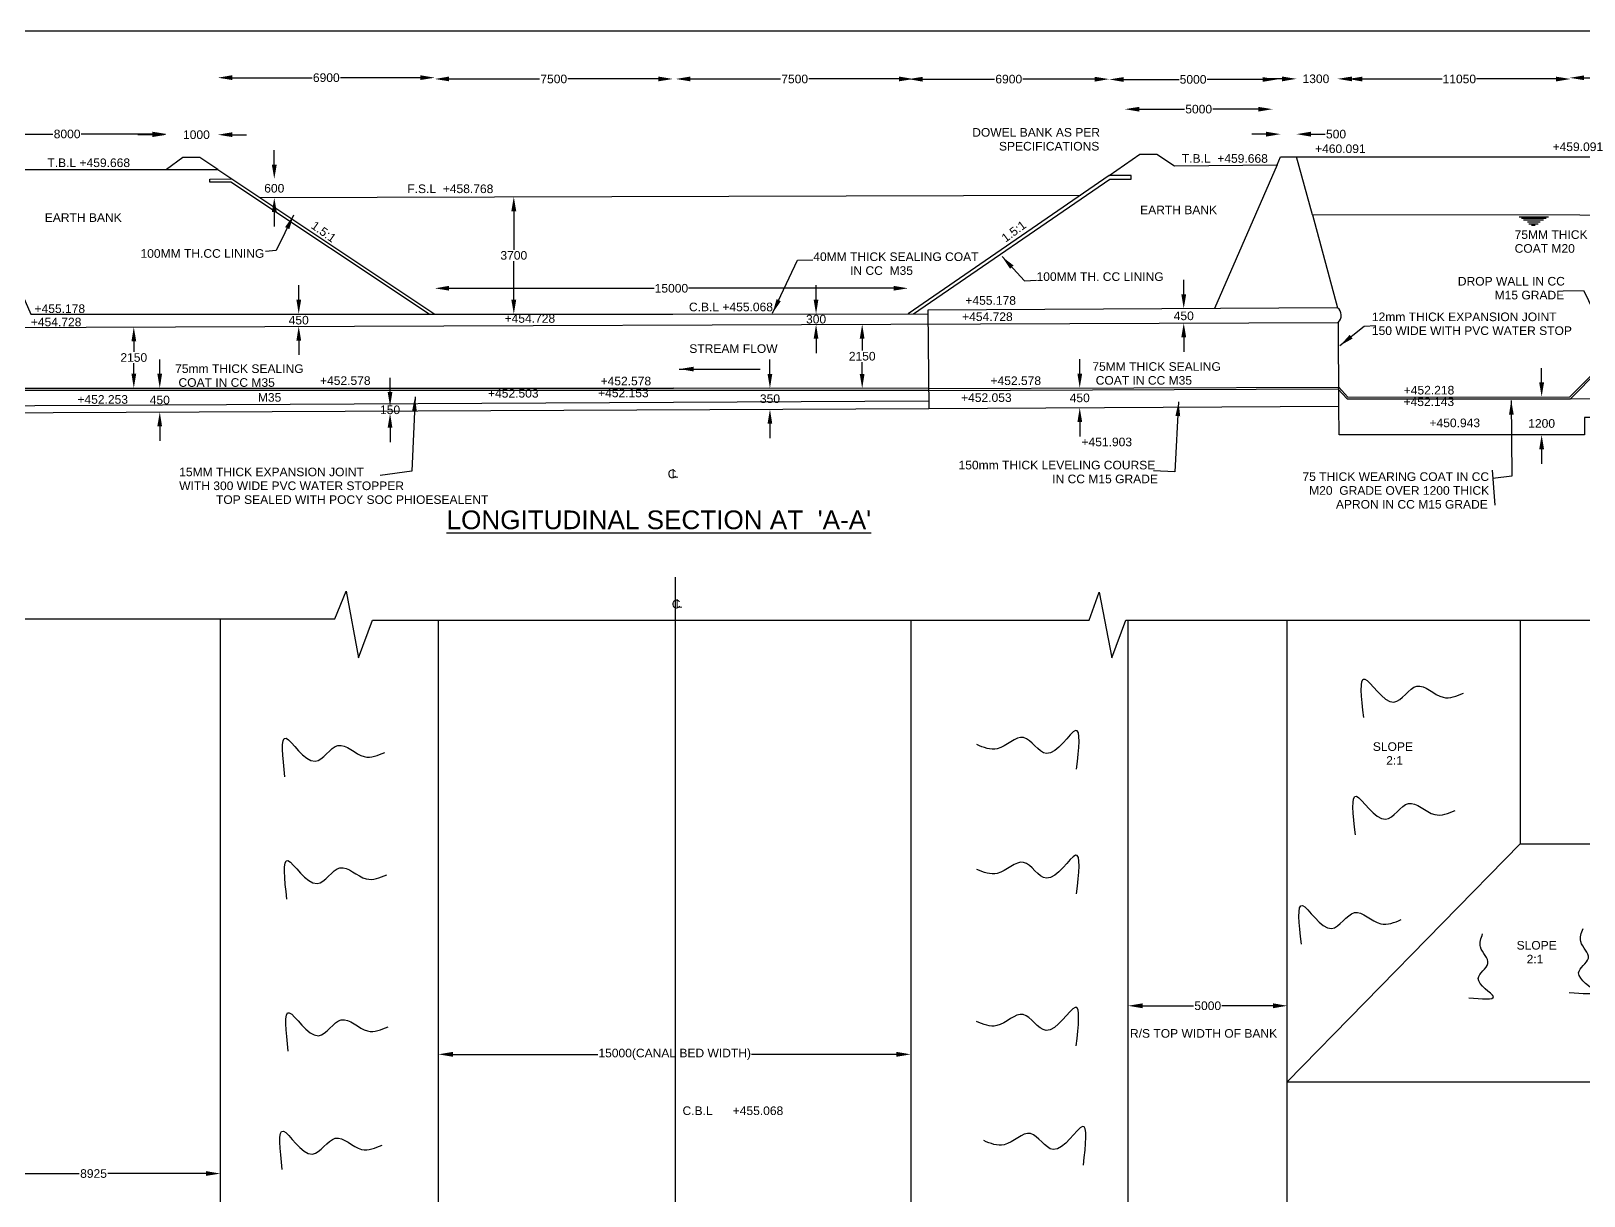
# Model space of a CAD drawing. Header units: inches. Extents: x -563987 to 8192, y 23 to 13042508.
# Drawn here: x 120.7 to 228.8, y 173.8 to 254.9 of the extents above; entities that cross this region are included whole.
import ezdxf

# ---------------------------------------------------------------- set-up
doc = ezdxf.new("R2010")
doc.units = ezdxf.units.IN
doc.header["$MEASUREMENT"] = 0
doc.layers.add('DIMENSIONS', color=7, linetype='Continuous')
doc.styles.get("Standard").update_dxf_attribs({"font": 'arial.ttf', "height": 0.6})
doc.dimstyles.get("Standard").update_dxf_attribs({"dimtxt": 0.6, "dimasz": 1, "dimexe": 0.18, "dimexo": 0.0625, "dimgap": 0.09, "dimtad": 0, "dimtih": 1, "dimtoh": 1, "dimdec": 4, "dimzin": 0, "dimdsep": 46, "dimtxsty": 'Standard', "dimcen": 0.09, "dimse1": 1, "dimse2": 1, "dimadec": 0, "dimazin": 0, "dimtfac": 1, "dimtdec": 4, "dimtofl": 0, "dimtmove": 0, "dimatfit": 3, "dimfxl": 1, "dimtolj": 1, "dimtzin": 0, "dimarcsym": 0})

# ---------------------------------------------------------------- blocks, each defined once
blk = doc.blocks.new('*D4')
at = {"layer": 'Defpoints', "color": 0, "transparency": 16777216}
for p in [(130.12, 247.69), (116.26, 245.22), (130.12, 245.22)]:
    blk.add_point(p, dxfattribs=at)
at = {"layer": 'DIMENSIONS', "color": 0, "lineweight": -2, "transparency": 16777216}
for p, q in [((117.26, 247.69), (122.2, 247.69)), ((129.12, 247.69), (124.17, 247.69))]:
    blk.add_line(p, q, dxfattribs=at)
at = {"layer": 'DIMENSIONS', "color": 0, "transparency": 16777216}
for points in [[(117.26, 247.85), (117.26, 247.52), (116.26, 247.69)], [(129.12, 247.85), (129.12, 247.52), (130.12, 247.69)]]:
    blk.add_solid(points, dxfattribs=at)
at = {"layer": 'DIMENSIONS', "color": 0, "transparency": 16777216, "insert": (123.19, 247.69), "char_height": 0.6, "attachment_point": 5}
blk.add_mtext('\\A1;8000', dxfattribs=at)
blk = doc.blocks.new('*D5')
at = {"layer": 'Defpoints', "color": 0, "transparency": 16777216}
for p in [(133.68, 247.64), (130.12, 245.22), (133.68, 245.22)]:
    blk.add_point(p, dxfattribs=at)
at = {"layer": 'DIMENSIONS', "color": 0, "lineweight": -2, "transparency": 16777216}
for p, q in [((129.12, 247.64), (128.12, 247.64)), ((134.68, 247.64), (135.68, 247.64))]:
    blk.add_line(p, q, dxfattribs=at)
at = {"layer": 'DIMENSIONS', "color": 0, "transparency": 16777216}
for points in [[(129.12, 247.81), (129.12, 247.48), (130.12, 247.64)], [(134.68, 247.81), (134.68, 247.48), (133.68, 247.64)]]:
    blk.add_solid(points, dxfattribs=at)
at = {"layer": 'DIMENSIONS', "color": 0, "transparency": 16777216, "insert": (132.19, 247.64), "char_height": 0.6, "attachment_point": 5}
blk.add_mtext('\\A1;1000', dxfattribs=at)
blk = doc.blocks.new('*D6')
at = {"layer": 'Defpoints', "color": 0, "transparency": 16777216}
for p in [(134.66, 244.56), (136.61, 243.26), (137.61, 243.26)]:
    blk.add_point(p, dxfattribs=at)
at = {"layer": 'DIMENSIONS', "color": 0, "lineweight": -2, "transparency": 16777216}
for p, q in [((137.61, 245.56), (137.61, 246.56)), ((137.61, 242.26), (137.61, 241.26))]:
    blk.add_line(p, q, dxfattribs=at)
at = {"layer": 'DIMENSIONS', "color": 0, "transparency": 16777216}
for points in [[(137.44, 245.56), (137.78, 245.56), (137.61, 244.56)], [(137.44, 242.26), (137.78, 242.26), (137.61, 243.26)]]:
    blk.add_solid(points, dxfattribs=at)
at = {"layer": 'DIMENSIONS', "color": 0, "transparency": 16777216, "insert": (137.61, 243.91), "char_height": 0.6, "attachment_point": 5}
blk.add_mtext('\\A1;600', dxfattribs=at)
blk = doc.blocks.new('*D7')
at = {"layer": 'Defpoints', "color": 0, "transparency": 16777216}
for p in [(154.72, 243.32), (154.28, 235.16), (154.72, 235.16)]:
    blk.add_point(p, dxfattribs=at)
at = {"layer": 'DIMENSIONS', "color": 0, "lineweight": -2, "transparency": 16777216}
for p, q in [((154.28, 242.32), (154.28, 239.64)), ((154.28, 236.16), (154.28, 238.84))]:
    blk.add_line(p, q, dxfattribs=at)
at = {"layer": 'DIMENSIONS', "color": 0, "transparency": 16777216}
for points in [[(154.11, 242.32), (154.45, 242.32), (154.28, 243.32)], [(154.11, 236.16), (154.45, 236.16), (154.28, 235.16)]]:
    blk.add_solid(points, dxfattribs=at)
at = {"layer": 'DIMENSIONS', "color": 0, "transparency": 16777216, "insert": (154.28, 239.24), "char_height": 0.6, "attachment_point": 5}
blk.add_mtext('\\A1;3700', dxfattribs=at)
blk = doc.blocks.new('*D8')
at = {"layer": 'Defpoints', "color": 0, "transparency": 16777216}
for p in [(181.72, 236.95), (148.78, 235.16), (181.72, 235.16)]:
    blk.add_point(p, dxfattribs=at)
at = {"layer": 'DIMENSIONS', "color": 0, "lineweight": -2, "transparency": 16777216}
for p, q in [((149.78, 236.95), (164.06, 236.95)), ((180.72, 236.95), (166.44, 236.95))]:
    blk.add_line(p, q, dxfattribs=at)
at = {"layer": 'DIMENSIONS', "color": 0, "transparency": 16777216}
for points in [[(149.78, 237.12), (149.78, 236.79), (148.78, 236.95)], [(180.72, 237.12), (180.72, 236.79), (181.72, 236.95)]]:
    blk.add_solid(points, dxfattribs=at)
at = {"layer": 'DIMENSIONS', "color": 0, "transparency": 16777216, "insert": (165.25, 236.95), "char_height": 0.6, "attachment_point": 5}
blk.add_mtext('\\A1;15000', dxfattribs=at)
blk = doc.blocks.new('*D9')
at = {"layer": 'Defpoints', "color": 0, "transparency": 16777216}
for p in [(174.4, 235.16), (174.4, 234.44), (175.32, 234.44)]:
    blk.add_point(p, dxfattribs=at)
at = {"layer": 'DIMENSIONS', "color": 0, "lineweight": -2, "transparency": 16777216}
for p, q in [((175.32, 236.16), (175.32, 237.16)), ((175.32, 233.44), (175.32, 232.44))]:
    blk.add_line(p, q, dxfattribs=at)
at = {"layer": 'DIMENSIONS', "color": 0, "transparency": 16777216}
for points in [[(175.15, 236.16), (175.48, 236.16), (175.32, 235.16)], [(175.15, 233.44), (175.48, 233.44), (175.32, 234.44)]]:
    blk.add_solid(points, dxfattribs=at)
at = {"layer": 'DIMENSIONS', "color": 0, "transparency": 16777216, "insert": (175.32, 234.8), "char_height": 0.6, "attachment_point": 5}
blk.add_mtext('\\A1;300', dxfattribs=at)
blk = doc.blocks.new('*D10')
at = {"layer": 'Defpoints', "color": 0, "transparency": 16777216}
for p in [(178.54, 234.45), (178.53, 229.98), (178.53, 229.98)]:
    blk.add_point(p, dxfattribs=at)
at = {"layer": 'DIMENSIONS', "color": 0, "lineweight": -2, "transparency": 16777216}
for p, q in [((178.53, 233.45), (178.53, 232.61)), ((178.53, 230.98), (178.53, 231.82))]:
    blk.add_line(p, q, dxfattribs=at)
at = {"layer": 'DIMENSIONS', "color": 0, "transparency": 16777216}
for points in [[(178.36, 233.45), (178.69, 233.45), (178.53, 234.45)], [(178.36, 230.98), (178.69, 230.98), (178.53, 229.98)]]:
    blk.add_solid(points, dxfattribs=at)
at = {"layer": 'DIMENSIONS', "color": 0, "transparency": 16777216, "insert": (178.53, 232.22), "char_height": 0.6, "attachment_point": 5}
blk.add_mtext('\\A1;2150', dxfattribs=at)
blk = doc.blocks.new('*D11')
at = {"layer": 'Defpoints', "color": 0, "transparency": 16777216}
for p in [(127.83, 234.26), (127.83, 230), (127.83, 230)]:
    blk.add_point(p, dxfattribs=at)
at = {"layer": 'DIMENSIONS', "color": 0, "lineweight": -2, "transparency": 16777216}
for p, q in [((127.83, 233.26), (127.83, 232.53)), ((127.83, 231), (127.83, 231.74))]:
    blk.add_line(p, q, dxfattribs=at)
at = {"layer": 'DIMENSIONS', "color": 0, "transparency": 16777216}
for points in [[(127.67, 233.26), (128, 233.26), (127.83, 234.26)], [(127.67, 231), (128, 231), (127.83, 230)]]:
    blk.add_solid(points, dxfattribs=at)
at = {"layer": 'DIMENSIONS', "color": 0, "transparency": 16777216, "insert": (127.83, 232.13), "char_height": 0.6, "attachment_point": 5}
blk.add_mtext('\\A1;2150', dxfattribs=at)
blk = doc.blocks.new('*D12')
at = {"layer": 'Defpoints', "color": 0, "transparency": 16777216}
for p in [(140.39, 235.16), (139.31, 234.31), (140.4, 234.31)]:
    blk.add_point(p, dxfattribs=at)
at = {"layer": 'DIMENSIONS', "color": 0, "lineweight": -2, "transparency": 16777216}
for p, q in [((139.31, 236.16), (139.31, 237.16)), ((139.31, 233.31), (139.31, 232.31))]:
    blk.add_line(p, q, dxfattribs=at)
at = {"layer": 'DIMENSIONS', "color": 0, "transparency": 16777216}
for points in [[(139.15, 236.16), (139.48, 236.16), (139.31, 235.16)], [(139.15, 233.31), (139.48, 233.31), (139.31, 234.31)]]:
    blk.add_solid(points, dxfattribs=at)
at = {"layer": 'DIMENSIONS', "color": 0, "transparency": 16777216, "insert": (139.31, 234.73), "char_height": 0.6, "attachment_point": 5}
blk.add_mtext('\\A1;450', dxfattribs=at)
blk = doc.blocks.new('*D13')
at = {"layer": 'Defpoints', "color": 0, "transparency": 16777216}
for p in [(130.2, 230), (129.64, 228.34), (130.21, 228.34)]:
    blk.add_point(p, dxfattribs=at)
at = {"layer": 'DIMENSIONS', "color": 0, "lineweight": -2, "transparency": 16777216}
for p, q in [((129.64, 231), (129.64, 232)), ((129.64, 227.34), (129.64, 226.34))]:
    blk.add_line(p, q, dxfattribs=at)
at = {"layer": 'DIMENSIONS', "color": 0, "transparency": 16777216}
for points in [[(129.47, 231), (129.8, 231), (129.64, 230)], [(129.47, 227.34), (129.8, 227.34), (129.64, 228.34)]]:
    blk.add_solid(points, dxfattribs=at)
at = {"layer": 'DIMENSIONS', "color": 0, "transparency": 16777216, "insert": (129.64, 229.17), "char_height": 0.6, "attachment_point": 5}
blk.add_mtext('\\A1;450', dxfattribs=at)
blk = doc.blocks.new('*D19')
at = {"layer": 'Defpoints', "color": 0, "transparency": 16777216}
for p in [(145.67, 228.25), (148.96, 228.73), (148.96, 228.25)]:
    blk.add_point(p, dxfattribs=at)
at = {"layer": 'DIMENSIONS', "color": 0, "lineweight": -2, "transparency": 16777216}
for p, q in [((145.67, 229.73), (145.67, 230.73)), ((145.67, 227.25), (145.67, 226.25))]:
    blk.add_line(p, q, dxfattribs=at)
at = {"layer": 'DIMENSIONS', "color": 0, "transparency": 16777216}
for points in [[(145.5, 229.73), (145.83, 229.73), (145.67, 228.73)], [(145.5, 227.25), (145.83, 227.25), (145.67, 228.25)]]:
    blk.add_solid(points, dxfattribs=at)
at = {"layer": 'DIMENSIONS', "color": 0, "transparency": 16777216, "insert": (145.67, 228.49), "char_height": 0.6, "attachment_point": 5}
blk.add_mtext('\\A1;150', dxfattribs=at)
blk = doc.blocks.new('*D20')
at = {"layer": 'Defpoints', "color": 0, "transparency": 16777216}
for p in [(170.52, 229.99), (170.52, 228.52), (172.11, 228.52)]:
    blk.add_point(p, dxfattribs=at)
at = {"layer": 'DIMENSIONS', "color": 0, "lineweight": -2, "transparency": 16777216}
for p, q in [((172.11, 230.99), (172.11, 231.99)), ((172.11, 227.52), (172.11, 226.52))]:
    blk.add_line(p, q, dxfattribs=at)
at = {"layer": 'DIMENSIONS', "color": 0, "transparency": 16777216}
for points in [[(171.94, 230.99), (172.27, 230.99), (172.11, 229.99)], [(171.94, 227.52), (172.27, 227.52), (172.11, 228.52)]]:
    blk.add_solid(points, dxfattribs=at)
at = {"layer": 'DIMENSIONS', "color": 0, "transparency": 16777216, "insert": (172.11, 229.26), "char_height": 0.6, "attachment_point": 5}
blk.add_mtext('\\A1;350', dxfattribs=at)
blk = doc.blocks.new('*D21')
at = {"layer": 'Defpoints', "color": 0, "transparency": 16777216}
for p in [(193.67, 230.01), (193.67, 228.64), (193.67, 228.64)]:
    blk.add_point(p, dxfattribs=at)
at = {"layer": 'DIMENSIONS', "color": 0, "lineweight": -2, "transparency": 16777216}
for p, q in [((193.67, 231.01), (193.67, 232.01)), ((193.67, 227.64), (193.67, 226.64))]:
    blk.add_line(p, q, dxfattribs=at)
at = {"layer": 'DIMENSIONS', "color": 0, "transparency": 16777216}
for points in [[(193.51, 231.01), (193.84, 231.01), (193.67, 230.01)], [(193.51, 227.64), (193.84, 227.64), (193.67, 228.64)]]:
    blk.add_solid(points, dxfattribs=at)
at = {"layer": 'DIMENSIONS', "color": 0, "transparency": 16777216, "insert": (193.67, 229.32), "char_height": 0.6, "attachment_point": 5}
blk.add_mtext('\\A1;450', dxfattribs=at)
blk = doc.blocks.new('*D22')
at = {"layer": 'Defpoints', "color": 0, "transparency": 16777216}
for p in [(200.91, 235.54), (200.91, 234.53), (200.91, 234.53)]:
    blk.add_point(p, dxfattribs=at)
at = {"layer": 'DIMENSIONS', "color": 0, "lineweight": -2, "transparency": 16777216}
for p, q in [((200.91, 236.54), (200.91, 237.54)), ((200.91, 233.53), (200.91, 232.53))]:
    blk.add_line(p, q, dxfattribs=at)
at = {"layer": 'DIMENSIONS', "color": 0, "transparency": 16777216}
for points in [[(200.74, 236.54), (201.08, 236.54), (200.91, 235.54)], [(200.74, 233.53), (201.08, 233.53), (200.91, 234.53)]]:
    blk.add_solid(points, dxfattribs=at)
at = {"layer": 'DIMENSIONS', "color": 0, "transparency": 16777216, "insert": (200.91, 235.03), "char_height": 0.6, "attachment_point": 5}
blk.add_mtext('\\A1;450', dxfattribs=at)
blk = doc.blocks.new('*D23')
at = {"layer": 'Defpoints', "color": 0, "transparency": 16777216}
for p in [(225.98, 229.4), (225.82, 226.74), (225.98, 226.74)]:
    blk.add_point(p, dxfattribs=at)
at = {"layer": 'DIMENSIONS', "color": 0, "lineweight": -2, "transparency": 16777216}
for p, q in [((225.82, 230.4), (225.82, 231.4)), ((225.82, 225.74), (225.82, 224.74))]:
    blk.add_line(p, q, dxfattribs=at)
at = {"layer": 'DIMENSIONS', "color": 0, "transparency": 16777216}
for points in [[(225.65, 230.4), (225.99, 230.4), (225.82, 229.4)], [(225.65, 225.74), (225.99, 225.74), (225.82, 226.74)]]:
    blk.add_solid(points, dxfattribs=at)
at = {"layer": 'DIMENSIONS', "color": 0, "transparency": 16777216, "insert": (225.82, 227.54), "char_height": 0.6, "attachment_point": 5}
blk.add_mtext('\\A1;1200', dxfattribs=at)
blk = doc.blocks.new('*D37')
at = {"layer": 'Defpoints', "color": 0, "transparency": 16777216}
for p in [(116.2, 175.33), (133.86, 175.33), (133.86, 175.33)]:
    blk.add_point(p, dxfattribs=at)
at = {"layer": 'DIMENSIONS', "color": 0, "lineweight": -2, "transparency": 16777216}
for p, q in [((117.2, 175.33), (124.04, 175.33)), ((132.86, 175.33), (126.02, 175.33))]:
    blk.add_line(p, q, dxfattribs=at)
at = {"layer": 'DIMENSIONS', "color": 0, "transparency": 16777216}
for points in [[(117.2, 175.5), (117.2, 175.17), (116.2, 175.33)], [(132.86, 175.5), (132.86, 175.17), (133.86, 175.33)]]:
    blk.add_solid(points, dxfattribs=at)
at = {"layer": 'DIMENSIONS', "color": 0, "transparency": 16777216, "insert": (125.03, 175.33), "char_height": 0.6, "attachment_point": 5}
blk.add_mtext('\\A1;8925', dxfattribs=at)
blk = doc.blocks.new('*D38')
at = {"layer": 'Defpoints', "color": 0, "transparency": 16777216}
for p in [(149.04, 183.64), (181.91, 183.63), (181.91, 183.63)]:
    blk.add_point(p, dxfattribs=at)
at = {"layer": 'DIMENSIONS', "color": 0, "lineweight": -2, "transparency": 16777216}
for p, q in [((150.04, 183.63), (160.14, 183.63)), ((180.91, 183.63), (170.82, 183.63))]:
    blk.add_line(p, q, dxfattribs=at)
at = {"layer": 'DIMENSIONS', "color": 0, "transparency": 16777216}
for points in [[(150.04, 183.8), (150.04, 183.46), (149.04, 183.63)], [(180.91, 183.8), (180.91, 183.46), (181.91, 183.63)]]:
    blk.add_solid(points, dxfattribs=at)
at = {"layer": 'DIMENSIONS', "color": 0, "transparency": 16777216, "insert": (165.48, 183.63), "char_height": 0.6, "attachment_point": 5}
blk.add_mtext('\\A1;15000(CANAL BED WIDTH)', dxfattribs=at)
blk = doc.blocks.new('*D90')
at = {"layer": 'Defpoints', "color": 0, "transparency": 16777216}
for p in [(197.04, 187.04), (208.12, 187.04), (208.12, 187.01)]:
    blk.add_point(p, dxfattribs=at)
at = {"layer": 'DIMENSIONS', "color": 0, "lineweight": -2, "transparency": 16777216}
for p, q in [((198.04, 187.01), (201.59, 187.01)), ((207.12, 187.01), (203.56, 187.01))]:
    blk.add_line(p, q, dxfattribs=at)
at = {"layer": 'DIMENSIONS', "color": 0, "transparency": 16777216}
for points in [[(198.04, 187.18), (198.04, 186.84), (197.04, 187.01)], [(207.12, 187.18), (207.12, 186.84), (208.12, 187.01)]]:
    blk.add_solid(points, dxfattribs=at)
at = {"layer": 'DIMENSIONS', "color": 0, "transparency": 16777216, "insert": (202.58, 187.01), "char_height": 0.6, "attachment_point": 5}
blk.add_mtext('\\A1;5000', dxfattribs=at)
blk = doc.blocks.new('*D92')
at = {"layer": 'Defpoints', "color": 0, "transparency": 16777216}
for p in [(148.78, 251.61), (133.68, 245.22), (148.78, 235.16)]:
    blk.add_point(p, dxfattribs=at)
at = {"layer": 'DIMENSIONS', "color": 0, "lineweight": -2, "transparency": 16777216}
for p, q in [((134.68, 251.61), (140.25, 251.61)), ((147.78, 251.61), (142.22, 251.61))]:
    blk.add_line(p, q, dxfattribs=at)
at = {"layer": 'DIMENSIONS', "color": 0, "transparency": 16777216}
for points in [[(134.68, 251.78), (134.68, 251.45), (133.68, 251.61)], [(147.78, 251.78), (147.78, 251.45), (148.78, 251.61)]]:
    blk.add_solid(points, dxfattribs=at)
at = {"layer": 'DIMENSIONS', "color": 0, "transparency": 16777216, "insert": (141.23, 251.61), "char_height": 0.6, "attachment_point": 5}
blk.add_mtext('\\A1;6900', dxfattribs=at)
blk = doc.blocks.new('*D93')
at = {"layer": 'Defpoints', "color": 0, "transparency": 16777216}
for p in [(165.35, 251.52), (148.78, 235.16), (165.35, 235.16)]:
    blk.add_point(p, dxfattribs=at)
at = {"layer": 'DIMENSIONS', "color": 0, "lineweight": -2, "transparency": 16777216}
for p, q in [((149.78, 251.52), (156.08, 251.52)), ((164.35, 251.52), (158.05, 251.52))]:
    blk.add_line(p, q, dxfattribs=at)
at = {"layer": 'DIMENSIONS', "color": 0, "transparency": 16777216}
for points in [[(149.78, 251.69), (149.78, 251.36), (148.78, 251.52)], [(164.35, 251.69), (164.35, 251.36), (165.35, 251.52)]]:
    blk.add_solid(points, dxfattribs=at)
at = {"layer": 'DIMENSIONS', "color": 0, "transparency": 16777216, "insert": (157.06, 251.52), "char_height": 0.6, "attachment_point": 5}
blk.add_mtext('\\A1;7500', dxfattribs=at)
blk = doc.blocks.new('*D94')
at = {"layer": 'Defpoints', "color": 0, "transparency": 16777216}
for p in [(182.1, 251.52), (182.1, 235.17), (165.56, 234.4)]:
    blk.add_point(p, dxfattribs=at)
at = {"layer": 'DIMENSIONS', "color": 0, "lineweight": -2, "transparency": 16777216}
for p, q in [((166.56, 251.52), (172.85, 251.52)), ((181.1, 251.52), (174.81, 251.52))]:
    blk.add_line(p, q, dxfattribs=at)
at = {"layer": 'DIMENSIONS', "color": 0, "transparency": 16777216}
for points in [[(166.56, 251.69), (166.56, 251.36), (165.56, 251.52)], [(181.1, 251.69), (181.1, 251.36), (182.1, 251.52)]]:
    blk.add_solid(points, dxfattribs=at)
at = {"layer": 'DIMENSIONS', "color": 0, "transparency": 16777216, "insert": (173.83, 251.52), "char_height": 0.6, "attachment_point": 5}
blk.add_mtext('\\A1;7500', dxfattribs=at)
blk = doc.blocks.new('*D95')
at = {"layer": 'Defpoints', "color": 0, "transparency": 16777216}
for p in [(195.72, 251.51), (195.72, 244.8), (181.73, 235.17)]:
    blk.add_point(p, dxfattribs=at)
at = {"layer": 'DIMENSIONS', "color": 0, "lineweight": -2, "transparency": 16777216}
for p, q in [((182.73, 251.51), (187.74, 251.51)), ((194.72, 251.51), (189.71, 251.51))]:
    blk.add_line(p, q, dxfattribs=at)
at = {"layer": 'DIMENSIONS', "color": 0, "transparency": 16777216}
for points in [[(182.73, 251.67), (182.73, 251.34), (181.73, 251.51)], [(194.72, 251.67), (194.72, 251.34), (195.72, 251.51)]]:
    blk.add_solid(points, dxfattribs=at)
at = {"layer": 'DIMENSIONS', "color": 0, "transparency": 16777216, "insert": (188.73, 251.51), "char_height": 0.6, "attachment_point": 5}
blk.add_mtext('\\A1;6900', dxfattribs=at)
blk = doc.blocks.new('*D96')
at = {"layer": 'Defpoints', "color": 0, "transparency": 16777216}
for p in [(207.4, 251.49), (207.4, 245.55), (195.72, 244.8)]:
    blk.add_point(p, dxfattribs=at)
at = {"layer": 'DIMENSIONS', "color": 0, "lineweight": -2, "transparency": 16777216}
for p, q in [((196.72, 251.49), (200.58, 251.49)), ((206.4, 251.49), (202.55, 251.49))]:
    blk.add_line(p, q, dxfattribs=at)
at = {"layer": 'DIMENSIONS', "color": 0, "transparency": 16777216}
for points in [[(196.72, 251.65), (196.72, 251.32), (195.72, 251.49)], [(206.4, 251.65), (206.4, 251.32), (207.4, 251.49)]]:
    blk.add_solid(points, dxfattribs=at)
at = {"layer": 'DIMENSIONS', "color": 0, "transparency": 16777216, "insert": (201.56, 251.49), "char_height": 0.6, "attachment_point": 5}
blk.add_mtext('\\A1;5000', dxfattribs=at)
blk = doc.blocks.new('*D97')
at = {"layer": 'Defpoints', "color": 0, "transparency": 16777216}
for p in [(208.76, 247.68), (207.64, 246.11), (208.76, 246.11)]:
    blk.add_point(p, dxfattribs=at)
at = {"layer": 'DIMENSIONS', "color": 0, "lineweight": -2, "transparency": 16777216}
for p, q in [((206.64, 247.68), (205.64, 247.68)), ((209.76, 247.68), (210.76, 247.68))]:
    blk.add_line(p, q, dxfattribs=at)
at = {"layer": 'DIMENSIONS', "color": 0, "transparency": 16777216}
for points in [[(206.64, 247.85), (206.64, 247.51), (207.64, 247.68)], [(209.76, 247.85), (209.76, 247.51), (208.76, 247.68)]]:
    blk.add_solid(points, dxfattribs=at)
at = {"layer": 'DIMENSIONS', "color": 0, "transparency": 16777216, "insert": (211.51, 247.68), "char_height": 0.6, "attachment_point": 5}
blk.add_mtext('\\A1;500', dxfattribs=at)
blk = doc.blocks.new('*D98')
at = {"layer": 'Defpoints', "color": 0, "transparency": 16777216}
for p in [(211.62, 251.53), (208.76, 246.11), (211.62, 235.6)]:
    blk.add_point(p, dxfattribs=at)
at = {"layer": 'DIMENSIONS', "color": 0, "lineweight": -2, "transparency": 16777216}
for p, q in [((207.76, 251.53), (206.76, 251.53)), ((212.62, 251.53), (213.62, 251.53))]:
    blk.add_line(p, q, dxfattribs=at)
at = {"layer": 'DIMENSIONS', "color": 0, "transparency": 16777216}
for points in [[(207.76, 251.69), (207.76, 251.36), (208.76, 251.53)], [(212.62, 251.69), (212.62, 251.36), (211.62, 251.53)]]:
    blk.add_solid(points, dxfattribs=at)
at = {"layer": 'DIMENSIONS', "color": 0, "transparency": 16777216, "insert": (210.11, 251.53), "char_height": 0.6, "attachment_point": 5}
blk.add_mtext('\\A1;1300', dxfattribs=at)
blk = doc.blocks.new('*D99')
at = {"layer": 'Defpoints', "color": 0, "transparency": 16777216}
for p in [(227.83, 251.52), (212.34, 229.38), (227.83, 229.27)]:
    blk.add_point(p, dxfattribs=at)
at = {"layer": 'DIMENSIONS', "color": 0, "lineweight": -2, "transparency": 16777216}
for p, q in [((213.34, 251.52), (218.9, 251.52)), ((226.83, 251.52), (221.28, 251.52))]:
    blk.add_line(p, q, dxfattribs=at)
at = {"layer": 'DIMENSIONS', "color": 0, "transparency": 16777216}
for points in [[(213.34, 251.68), (213.34, 251.35), (212.34, 251.52)], [(226.83, 251.68), (226.83, 251.35), (227.83, 251.52)]]:
    blk.add_solid(points, dxfattribs=at)
at = {"layer": 'DIMENSIONS', "color": 0, "transparency": 16777216, "insert": (220.09, 251.52), "char_height": 0.6, "attachment_point": 5}
blk.add_mtext('\\A1;11050', dxfattribs=at)
blk = doc.blocks.new('*D100')
at = {"layer": 'Defpoints', "color": 0, "transparency": 16777216}
for p in [(237.7, 251.6), (237.7, 235.28), (227.78, 229.4)]:
    blk.add_point(p, dxfattribs=at)
at = {"layer": 'DIMENSIONS', "color": 0, "lineweight": -2, "transparency": 16777216}
for p, q in [((228.78, 251.6), (231.75, 251.6)), ((236.7, 251.6), (233.72, 251.6))]:
    blk.add_line(p, q, dxfattribs=at)
at = {"layer": 'DIMENSIONS', "color": 0, "transparency": 16777216}
for points in [[(228.78, 251.77), (228.78, 251.44), (227.78, 251.6)], [(236.7, 251.77), (236.7, 251.44), (237.7, 251.6)]]:
    blk.add_solid(points, dxfattribs=at)
at = {"layer": 'DIMENSIONS', "color": 0, "transparency": 16777216, "insert": (232.74, 251.6), "char_height": 0.6, "attachment_point": 5}
blk.add_mtext('\\A1;3550', dxfattribs=at)
blk = doc.blocks.new('*D104')
at = {"layer": 'Defpoints', "color": 0, "transparency": 16777216}
for p in [(207.09, 249.42), (196.81, 245.47), (207.09, 245.5)]:
    blk.add_point(p, dxfattribs=at)
at = {"layer": 'DIMENSIONS', "color": 0, "lineweight": -2, "transparency": 16777216}
for p, q in [((197.81, 249.42), (200.96, 249.42)), ((206.09, 249.42), (202.93, 249.42))]:
    blk.add_line(p, q, dxfattribs=at)
at = {"layer": 'DIMENSIONS', "color": 0, "transparency": 16777216}
for points in [[(197.81, 249.58), (197.81, 249.25), (196.81, 249.42)], [(206.09, 249.58), (206.09, 249.25), (207.09, 249.42)]]:
    blk.add_solid(points, dxfattribs=at)
at = {"layer": 'DIMENSIONS', "color": 0, "transparency": 16777216, "insert": (201.95, 249.42), "char_height": 0.6, "attachment_point": 5}
blk.add_mtext('\\A1;5000', dxfattribs=at)

msp = doc.modelspace()

# ---------------------------------------------------------------- linework, layer by layer
at = {"color": 0}
for points in [[(71.35075, 245.96022), (116.0089, 245.78319), (120.65572, 235.15906), (165.34647, 235.15906)], [(116.25712, 245.21568), (133.6831, 245.21568), (132.43643, 246.04454), (131.24628, 246.04454), (130.11513, 245.21568)], [(195.7215, 244.80207), (197.85796, 246.29625), (199.03533, 246.29625), (200.27491, 245.46725), (207.40198, 245.54845), (207.63735, 246.11126), (208.75539, 246.11126), (286.36853, 246.11126)], [(207.40198, 245.54845), (203.0613, 235.54801)], [(265.72219, 241.9931), (209.86181, 242.05347), (208.75539, 246.11126)], [(148.38589, 235.15906), (134.59667, 244.33315), (133.11791, 244.33315), (133.11791, 244.5556), (134.66336, 244.56275)], [(133.6831, 245.21568), (148.78136, 235.15906)], [(182.10159, 235.16574), (195.76369, 244.53864), (197.24003, 244.53864), (197.24003, 244.80207), (195.7215, 244.80207), (181.72978, 235.16559)], [(136.61284, 243.26424), (193.73812, 243.43606)], [(183.16004, 229.97218), (211.70022, 230.07777), (212.33779, 229.37917), (227.77798, 229.39944), (233.63025, 235.30082), (251.63438, 235.21195), (257.49198, 241.04805), (284.03772, 241.04805)], [(209.86181, 242.05347), (211.61508, 235.59737)], [(224.26184, 241.92134), (226.28658, 241.92134)], [(224.42586, 241.83092), (226.13388, 241.83092)], [(224.56159, 241.70658), (225.95855, 241.70658)], [(224.83307, 241.58225), (225.72101, 241.58225)], [(224.92921, 241.42966), (225.56831, 241.42966)], [(225.11585, 241.33924), (225.37036, 241.33924)], [(183.16053, 229.83908), (211.64169, 229.94445), (212.27913, 229.24599), (227.83351, 229.26641), (233.68544, 235.16744), (251.6891, 235.07857), (257.54697, 240.91495), (284.03772, 240.91495)], [(165.34647, 235.15906), (183.10732, 235.16614)], [(237.69772, 232.88838), (237.69772, 229.27879), (238.6329, 229.27879), (238.6329, 226.62576), (237.66961, 226.62576), (237.32175, 227.9493), (228.79353, 227.9493), (228.79353, 226.74342), (211.71703, 226.74342), (211.70515, 228.74447)], [(31.64796, 230.00358), (71.45695, 230.00358), (165.39238, 230.00358)], [(183.16139, 229.83908), (70.54424, 229.83908)], [(183.16004, 229.97218), (165.39238, 230.00358)], [(227.83351, 229.26641), (237.69772, 229.27879)], [(222.3663, 224.29475), (222.57283, 221.86642)], [(31.62506, 213.95372), (141.82354, 213.95372), (142.60242, 215.86234), (143.47866, 211.22902), (144.45226, 213.84362), (194.32702, 213.84362), (195.01599, 215.80465), (195.89343, 211.21828), (196.88368, 213.84362), (273.83819, 213.84362)], [(133.86211, 154.83883), (133.86211, 213.95372)], [(149.04377, 154.89037), (149.04377, 213.84362)], [(181.92233, 213.84362), (181.90784, 155.00194)], [(197.04055, 155.05332), (197.04055, 213.84362)], [(208.11614, 155.09092), (208.11614, 213.84362)], [(224.32007, 213.84362), (224.32007, 198.27431), (272.01432, 198.27431)], [(224.32007, 198.27431), (208.11614, 181.71873)], [(208.11614, 181.71873), (272.01432, 181.71873)]]:
    msp.add_lwpolyline(points, dxfattribs=at)
msp.add_lwpolyline([(112.04183, 234.20532), (211.65914, 234.57386, 0.458384906), (211.61508, 235.59737), (183.10461, 235.43287), (183.17422, 228.57504), (211.70515, 228.74447), (211.68358, 234.57396)], format="xyb", dxfattribs=at)
for points in [[(213.44155, 207.07114), (213.51499, 209.75494), (215.54022, 208.15357), (217.13166, 209.25602), (218.96307, 208.48265), (220.38527, 208.7692)], [(138.35216, 202.94322), (138.4256, 205.62701), (140.45083, 204.02565), (142.04226, 205.1281), (143.87368, 204.35473), (145.29587, 204.64128)], [(193.453, 203.48887), (193.37956, 206.17267), (191.35433, 204.5713), (189.7629, 205.67375), (187.93148, 204.90038), (186.50929, 205.18693)], [(212.85798, 198.90715), (212.93141, 201.59095), (214.95664, 199.98958), (216.54808, 201.09204), (218.3795, 200.31866), (219.80169, 200.60521)], [(138.48958, 194.42899), (138.56302, 197.11279), (140.58825, 195.51142), (142.17968, 196.61387), (144.0111, 195.8405), (145.43329, 196.12705)], [(193.453, 194.80726), (193.37956, 197.49106), (191.35433, 195.8897), (189.7629, 196.99215), (187.93148, 196.21878), (186.50929, 196.50533)], [(209.10006, 191.308), (209.17349, 193.9918), (211.19872, 192.39044), (212.79016, 193.49289), (214.62158, 192.71952), (216.04377, 193.00607)], [(227.74123, 187.9356), (229.451, 188.02892), (228.39496, 189.29235), (229.07025, 190.32606), (228.54546, 191.48027), (228.7035, 192.39195)], [(220.75288, 187.56066), (222.46265, 187.65398), (221.40662, 188.91741), (222.08191, 189.95113), (221.55711, 191.10534), (221.71516, 192.01701)], [(193.42323, 184.21643), (193.3498, 186.90023), (191.32457, 185.29887), (189.73313, 186.40132), (187.90172, 185.62794), (186.47952, 185.91449)], [(138.58362, 183.84604), (138.65706, 186.52984), (140.68229, 184.92848), (142.27373, 186.03093), (144.10514, 185.25756), (145.52734, 185.54411)], [(138.16661, 175.6046), (138.24005, 178.2884), (140.26528, 176.68704), (141.85671, 177.78949), (143.68813, 177.01612), (145.11033, 177.30267)], [(193.92999, 175.92509), (193.85656, 178.60889), (191.83132, 177.00752), (190.23989, 178.10998), (188.40847, 177.3366), (186.98628, 177.62315)]]:
    msp.add_spline(points, degree=3, dxfattribs=at)
at = {"layer": 'DIMENSIONS', "color": 0}
msp.add_lwpolyline([(338.73239, 254.8569), (26.41589, 254.8569), (26.41589, 29.05336), (338.73239, 29.05336)], close=True, dxfattribs=at)
for points in [[(183.16902, 229.08731), (112.04183, 228.71375)], [(112.04183, 228.2657), (183.17422, 228.57504)], [(165.50246, 216.83683), (165.50246, 155.10482)]]:
    msp.add_lwpolyline(points, dxfattribs=at)

# ---------------------------------------------------------------- texts
at = {"color": 0}
for s, height, p in [('DOWEL BANK AS PER', 0.6, (186.18705, 247.50502)), ('        SPECIFICATIONS', 0.6, (186.18705, 246.54118)), ('+460.091', 0.6, (210.05103, 246.36588)), ('+459.091', 0.6, (226.58168, 246.50296)), ('T.B.L +459.668', 0.6, (121.81854, 245.38969)), ('T.B.L  +459.668', 0.6, (200.7771, 245.68826)), ('F.S.L  +458.768', 0.6, (146.8691, 243.5781)), ('EARTH BANK ', 0.6, (121.63482, 241.57428)), ('EARTH BANK', 0.6, (197.87417, 242.10907)), ('COAT M20', 0.6, (223.94024, 239.42501)), ('75MM THICK WEARING', 0.6, (223.94024, 240.38885)), ('100MM TH.CC LINING', 0.6, (128.29746, 239.07502)), ('40MM THICK SEALING COAT', 0.6, (175.12464, 238.84923)), ('           IN CC  M35', 0.6, (175.12464, 237.88538)), ('100MM TH. CC LINING', 0.6, (190.66465, 237.46393)), ('DROP WALL IN CC', 0.6, (219.98702, 237.14212)), ('           M15 GRADE', 0.6, (219.98702, 236.17827)), ('+455.178', 0.6, (120.9236, 235.23143)), ('C.B.L +455.068', 0.6, (166.47114, 235.35363)), ('+455.178', 0.6, (185.71174, 235.80463)), ('+454.728', 0.6, (120.66462, 234.30468)), ('+454.728', 0.6, (153.63956, 234.55139)), ('+454.728', 0.6, (185.48541, 234.67379)), ('12mm THICK EXPANSION JOINT', 0.6, (214.00638, 234.66518)), ('150 WIDE WITH PVC WATER STOP', 0.6, (214.00638, 233.70134)), ('STREAM FLOW', 0.6, (166.49582, 232.45325)), ('75mm THICK SEALING', 0.6, (130.70906, 231.05618)), ('75MM THICK SEALING', 0.6, (194.54872, 231.20624)), (' COAT IN CC M35', 0.6, (130.70906, 230.09234)), ('+452.578', 0.6, (140.793, 230.22446)), ('+452.578', 0.6, (160.32072, 230.19629)), ('+452.578', 0.6, (187.46013, 230.21704)), (' COAT IN CC M35', 0.6, (194.54872, 230.24239)), ('+452.253', 0.6, (123.9087, 228.91542)), (' M35', 0.6, (136.23416, 229.05681)), ('+452.503', 0.6, (152.48516, 229.34387)), ('+452.153', 0.6, (160.14737, 229.36656)), ('+452.053', 0.6, (185.41253, 229.04099)), ('+452.143', 0.6, (216.20954, 228.75479)), ('+452.218', 0.6, (216.22067, 229.55988)), ('+450.943', 0.6, (218.01542, 227.28402)), ('+451.903', 0.6, (193.79237, 225.95758)), ('      150mm THICK LEVELING COURSE', 0.6, (183.83886, 224.34594)), ('15MM THICK EXPANSION JOINT', 0.6, (130.99155, 223.86937)), ('                                  IN CC M15 GRADE', 0.6, (183.83886, 223.3821)), ('  75 THICK WEARING COAT IN CC', 0.6, (208.70668, 223.54244)), ('WITH 300 WIDE PVC WATER STOPPER', 0.6, (130.99155, 222.90552)), ('    M20  GRADE OVER 1200 THICK ', 0.6, (208.70668, 222.5786)), ('           TOP SEALED WITH POCY SOC PHIOESEALENT', 0.6, (130.99155, 221.94167)), ('            APRON IN CC M15 GRADE', 0.6, (208.70668, 221.61475)), ("%%ULONGITUDINAL SECTION AT  'A-A'", 1.3, (149.60201, 220.18499)), ('SLOPE', 0.6, (214.07091, 204.75046)), ('    2:1', 0.6, (214.07091, 203.78661)), ('SLOPE', 0.6, (224.07687, 190.92203)), ('   2:1', 0.6, (224.07687, 189.95819)), ('R/S TOP WIDTH OF BANK', 0.6, (197.16795, 184.78719)), ('C.B.L      +455.068', 0.6, (166.0233, 179.40476))]:
    msp.add_text(s, height=height, dxfattribs=at).set_placement(p)
at = {"layer": 'DIMENSIONS', "color": 0}
for rotation, p in [(324.6951781, (140.11473, 241.1801)), (36.5641221, (188.50675, 240.11646))]:
    msp.add_text('1.5:1', height=0.6, rotation=rotation, dxfattribs=at).set_placement(p)
for s, p in [('C', (164.9913, 223.73115)), ('L', (165.26075, 223.78101)), ('C', (165.27848, 214.6689)), ('L', (165.54793, 214.71876))]:
    msp.add_text(s, height=0.6, dxfattribs=at).set_placement(p)

# ---------------------------------------------------------------- dimensions: what is measured, and where the dimension line sits
for base, p1, p2, text, picture, middle in [((148.78136, 251.61232), (133.6831, 245.21568), (148.78136, 235.15906), '6900', '*D92', (141.23223, 251.61232)), ((165.34647, 251.52395), (148.78136, 235.15906), (165.34647, 235.15906), '7500', '*D93', (157.06391, 251.52395)), ((182.10159, 251.52395), (165.55749, 234.40331), (182.10159, 235.16574), '7500', '*D94', (173.82954, 251.52395)), ((195.7215, 251.5062), (181.72978, 235.16559), (195.7215, 244.80207), '6900', '*D95', (188.72564, 251.5062)), ((207.40198, 251.48531), (195.7215, 244.80207), (207.40198, 245.54845), '5000', '*D96', (201.56174, 251.48531)), ((227.83351, 251.51622), (212.33779, 229.37917), (227.83351, 229.26641), '11050', '*D99', (220.08565, 251.51622)), ((237.69838, 251.60471), (227.77798, 229.39944), (237.69838, 235.28074), '3550', '*D100', (232.73818, 251.60471)), ((207.09082, 249.41831), (196.80857, 245.47457), (207.09082, 245.49893), '5000', '*D104', (201.9497, 249.41831)), ((130.11513, 247.68609), (116.25712, 245.21568), (130.11513, 245.21568), '8000', '*D4', (123.18612, 247.68609)), ((208.75539, 247.6791), (207.63735, 246.11126), (208.75539, 246.11126), '500', '*D97', (211.50719, 247.6791)), ((181.7203, 236.95425), (148.78136, 235.15906), (181.7203, 235.15906), '15000', '*D8', (165.25083, 236.95425)), ((208.11614, 187.01117), (197.04055, 187.04388), (208.11614, 187.04388), '5000', '*D90', (202.57835, 187.01117)), ((181.91489, 183.63159), (149.04377, 183.63969), (181.91489, 183.63159), '15000(CANAL BED WIDTH)', '*D38', (165.47933, 183.63159)), ((133.86211, 175.33235), (116.19653, 175.33235), (133.86211, 175.33235), '8925', '*D37', (125.02932, 175.33235))]:
    dim = msp.add_linear_dim(base=base, p1=p1, p2=p2, text=text, dimstyle='Standard', dxfattribs=at)
    dim.commit()
    dim.dimension.update_dxf_attribs({"geometry": picture, "text_midpoint": middle})
for base, p1, p2, text, picture, middle in [((211.62167, 251.52829), (208.75539, 246.11126), (211.62167, 235.59916), '1300', '*D98', (210.10872, 251.52829)), ((133.6831, 247.6421), (130.11513, 245.21568), (133.6831, 245.21568), '1000', '*D5', (132.18562, 247.6421))]:
    dim = msp.add_linear_dim(base=base, p1=p1, p2=p2, text=text, dimstyle='Standard', dxfattribs=at)
    dim.commit()
    dim.dimension.update_dxf_attribs({"geometry": picture, "text_midpoint": middle, "dimtype": 160})
for base, p1, p2, text, picture, middle in [((137.60926, 243.26424), (134.66336, 244.56275), (136.61284, 243.26424), '600', '*D6', (137.60926, 243.91349)), ((154.28039, 235.15906), (154.71613, 243.31869), (154.71613, 235.15906), '3700', '*D7', (154.28039, 239.23887)), ((139.31424, 234.31023), (140.39398, 235.15906), (140.39712, 234.31023), '450', '*D12', (139.31424, 234.73464)), ((200.91129, 234.5341), (200.90758, 235.53559), (200.91129, 234.5341), '450', '*D22', (200.91129, 235.03484)), ((127.83426, 230.00358), (127.83426, 234.26375), (127.83426, 230.00358), '2150', '*D11', (127.83426, 232.13366)), ((178.52721, 229.98037), (178.53511, 234.45132), (178.52721, 229.98037), '2150', '*D10', (178.52721, 232.21584)), ((129.63771, 228.34471), (130.2035, 230.00358), (130.21072, 228.34471), '450', '*D13', (129.63771, 229.17415)), ((172.10586, 228.52003), (170.51725, 229.99452), (170.52366, 228.52003), '350', '*D20', (172.10586, 229.25728)), ((193.67328, 228.63739), (193.66512, 230.01105), (193.67328, 228.63739), '450', '*D21', (193.67328, 229.32422))]:
    dim = msp.add_linear_dim(base=base, p1=p1, p2=p2, angle=90, text=text, dimstyle='Standard', dxfattribs=at)
    dim.commit()
    dim.dimension.update_dxf_attribs({"geometry": picture, "text_midpoint": middle})
for base, p1, p2, text, picture, middle in [((175.3151, 234.43603), (174.39927, 235.16267), (174.40196, 234.43603), '300', '*D9', (175.3151, 234.79935)), ((225.82058, 226.74342), (225.97777, 229.39708), (225.97777, 226.74342), '1200', '*D23', (225.82058, 227.53945)), ((145.66587, 228.25442), (148.96195, 228.73381), (148.96403, 228.25442), '150', '*D19', (145.66587, 228.49411))]:
    dim = msp.add_linear_dim(base=base, p1=p1, p2=p2, angle=90, text=text, dimstyle='Standard', dxfattribs=at)
    dim.commit()
    dim.dimension.update_dxf_attribs({"geometry": picture, "text_midpoint": middle, "dimtype": 160})

# ---------------------------------------------------------------- leaders
at = {"color": 0}
for points in [[(138.95147, 242.03263), (137.73674, 239.57895), (136.99055, 239.50959)], [(172.28982, 235.2208), (174.03696, 238.91061), (175.09506, 238.94331)], [(188.26025, 239.15654), (189.82715, 237.48071), (190.67181, 237.51741)], [(231.14941, 231.82749), (228.77751, 236.7406), (227.34448, 236.76528)], [(211.78155, 232.95843), (213.47014, 234.31283), (214.27279, 234.3658)], [(165.8001, 231.32785), (171.43035, 231.32785)], [(147.40385, 229.40185), (147.19488, 224.22215), (144.97271, 223.92839)], [(223.70407, 229.15141), (223.75203, 223.86828), (222.42127, 223.70056)], [(200.55175, 229.05594), (200.28465, 224.17894), (198.80347, 224.25173)]]:
    msp.add_leader(points, dimstyle='Standard', override={"dimgap": 0.09, "dimtad": 0}, dxfattribs=at)

doc.saveas('drawing.dxf')
